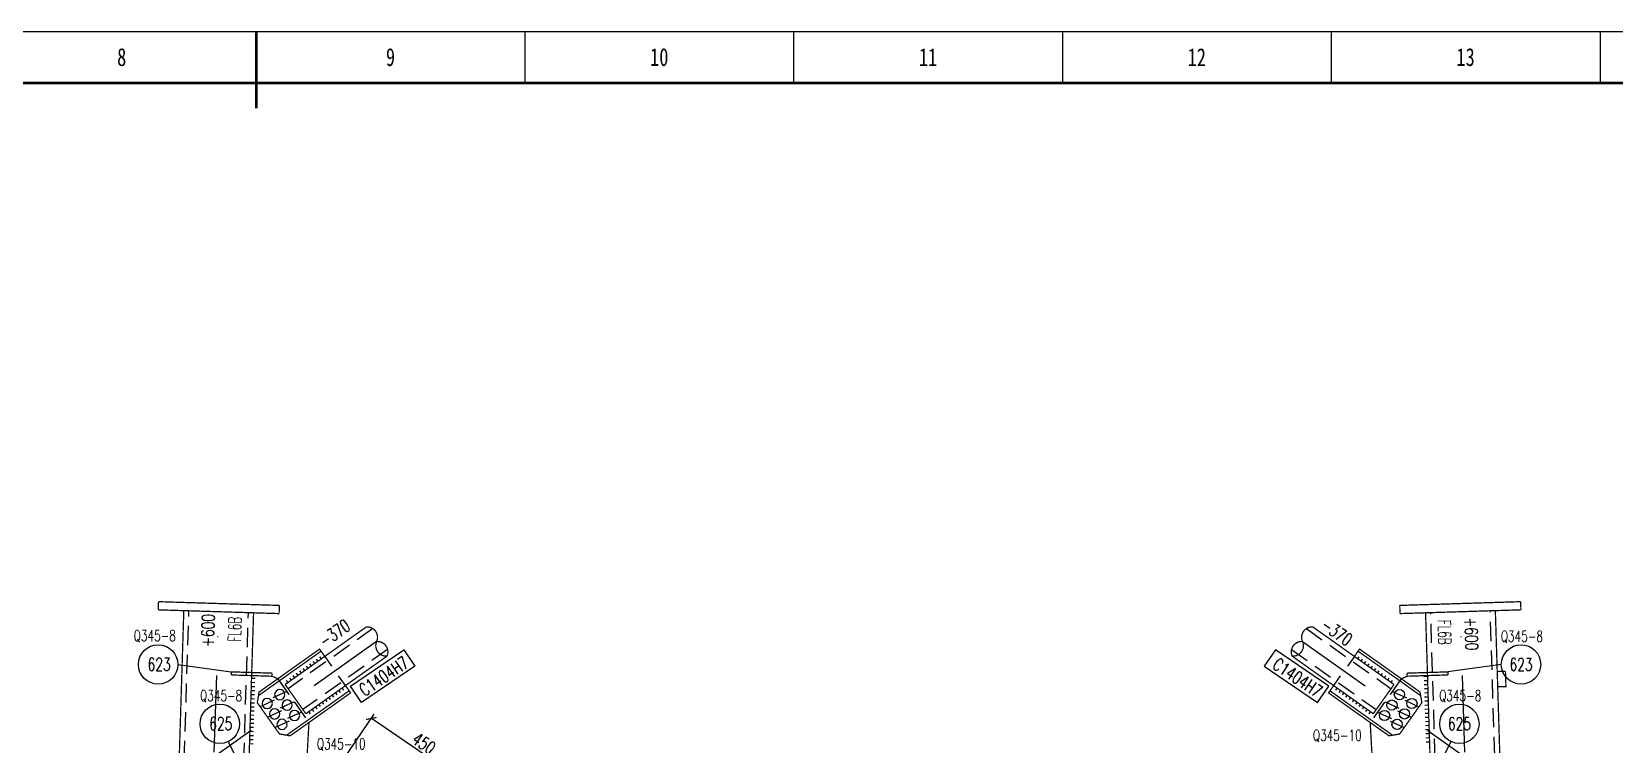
# Model space of a CAD drawing. Extents: x 6045 to 12501, y -14925 to -6998.
# Drawn here: x 6422.1 to 6731.6, y -7137.4 to -6998 of the extents above; entities that cross this region are included whole.
import ezdxf
from ezdxf.enums import TextEntityAlignment as Align

# ---------------------------------------------------------------- set-up
doc = ezdxf.new("R2010")
doc.units = 0
doc.header["$LTSCALE"] = 15
doc.header["$MEASUREMENT"] = 0
doc.linetypes.add('DASHDOTX2', pattern=[2, 1, -0.5, 0, -0.5])
doc.linetypes.add('DASHED2', pattern=[0.375, 0.25, -0.125])
doc.layers.get('0').update_dxf_attribs({"linetype": 'CONTINUOUS'})
doc.layers.get('DEFPOINTS').update_dxf_attribs({"linetype": 'CONTINUOUS'})
for name, color, linetype in [('1', 1, 'DASHED2'), ('2', 3, 'CONTINUOUS'), ('3', 1, 'CONTINUOUS'), ('4', 3, 'DASHDOTX2')]:
    doc.layers.add(name, color=color, linetype=linetype)
doc.styles.add('NCPE_BORDER', font='SIMFANG.TTF', dxfattribs={"width": 0.75, "height": 3.5})
doc.styles.get("Standard").update_dxf_attribs({"font": 'romans.shx', "width": 0.7, "bigfont": 'fs1.shx'})
doc.dimstyles.new('STANDARD$0', dxfattribs={"dimtxt": 2.5, "dimasz": 1.499, "dimexe": 1, "dimexo": 1, "dimgap": 0.5, "dimtad": 1, "dimdec": 0, "dimlfac": 20, "dimzin": 0, "dimdsep": 46, "dimtxsty": 'Standard', "dimblk": 'ARCHTICK', "dimcen": 0.09, "dimclrd": 4, "dimclre": 4, "dimclrt": 6, "dimadec": 0, "dimazin": 0, "dimtfac": 1, "dimtdec": 0, "dimtmove": 2, "dimatfit": 3, "dimldrblk": 'ARCHTICK', "dimfxl": 0, "dimtolj": 1, "dimtzin": 0, "dimarcsym": 0})

# ---------------------------------------------------------------- blocks, each defined once
blk = doc.blocks.new('TKA1')
at = {"color": 3}
for p, q in [((420.5, 594), (420.5, 584)), ((473.0625, 594), (473.0625, 584)), ((525.625, 594), (525.625, 584)), ((578.1875, 594), (578.1875, 584)), ((630.75, 594), (630.75, 584)), ((683.3125, 594), (683.3125, 584))]:
    blk.add_line(p, q, dxfattribs=at)
blk.add_lwpolyline([(0, 0), (0, 594), (841, 594), (841, 0), (0, 0)], dxfattribs=at)
at = {"color": 3, "lineweight": 50}
for points in [[(420.5, 594), (420.5, 579)], [(25, 10), (25, 584), (831, 584), (831, 10), (25, 10)]]:
    blk.add_lwpolyline(points, dxfattribs=at)
at = {"color": 3, "style": 'NCPE_BORDER', "width": 0.75}
for s, p in [('8', (394.21875, 589)), ('9', (446.78125, 589)), ('10', (499.34375, 589)), ('11', (551.90625, 589)), ('12', (604.46875, 589)), ('13', (657.03125, 589))]:
    blk.add_text(s, height=3.5, dxfattribs=at).set_placement(p, align=Align.MIDDLE)
blk = doc.blocks.new('M20X55')
blk.add_line((-0.212, -0.212), (0.212, 0.212))
blk.add_circle((0, 0), 0.2)
blk = doc.blocks.new('fdr')
at = {"const_width": 0.25}
for points in [[(6348.62, -6197.57), (6356.62, -6197.32)], [(6348.62, -6197.57), (6348.64, -6198.17)], [(6356.62, -6197.32), (6356.63, -6197.92)]]:
    blk.add_lwpolyline(points, dxfattribs=at)
blk.add_lwpolyline([(6348.64, -6198.17, 0.25, 0.25, 0), (6356.63, -6197.92, 0.25, 0.25, 0)], format="xyseb")
blk = doc.blocks.new('_ARCHTICK')
at = {"color": 0, "linetype": 'ByBlock', "const_width": 0.15}
blk.add_lwpolyline([(-0.5, -0.5), (0.5, 0.5)], dxfattribs=at)
blk = doc.blocks.new('*D116')
at = {"layer": '3', "color": 4, "lineweight": -2}
for p, q in [((6481.75, -7142.28), (6489.07, -7131.53)), ((6507.11, -7145.02), (6488.51, -7132.36)), ((6500.35, -7154.94), (6507.67, -7144.19))]:
    blk.add_line(p, q, dxfattribs=at)
at = {"layer": 'DEFPOINTS', "color": 0}
for p in [(6488.51, -7132.36), (6481.19, -7143.1), (6499.79, -7155.76)]:
    blk.add_point(p, dxfattribs=at)
at = {"layer": '3', "color": 4, "lineweight": -2, "xscale": 1.499, "yscale": 1.499, "zscale": 1.499}
for p, rotation in [((6488.51, -7132.36), 145.7581000000639), ((6507.11, -7145.02), 325.758100000064)]:
    blk.add_blockref('_ARCHTICK', p, dxfattribs=dict(at, rotation=rotation))
at = {"layer": '3', "color": 6, "insert": (6498.79, -7137.24), "char_height": 2.5, "attachment_point": 5, "rotation": 325.7581}
blk.add_mtext('\\A1;450', dxfattribs=at)
blk = doc.blocks.new('NMH')
at = {"layer": '2', "const_width": 0.25}
for points in [[(4116.93, -5844.57), (4116.84, -5847.56), (4118.45, -5847.61)], [(4118.54, -5844.62), (4116.93, -5844.57)]]:
    blk.add_lwpolyline(points, dxfattribs=at)

msp = doc.modelspace()

# ---------------------------------------------------------------- linework, layer by layer
at = {"color": 3}
for p, q in [((6450.6556339, -7121.7926922), (6461.1115247, -7123.2514635)), ((6709.484523, -7121.7926922), (6699.0286322, -7123.2514635)), ((6460.5056276, -7136.8796794), (6461.8933545, -7139.6923064)), ((6699.6345293, -7136.8796794), (6698.2468024, -7139.6923064))]:
    msp.add_line(p, q, dxfattribs=at)
for p, q in [((6476.7830845, -7122.0753144), (6476.4933683, -7121.6678739)), ((6477.4351553, -7121.6124703), (6477.146082, -7121.2047353)), ((6478.087869, -7121.1493318), (6477.798327, -7120.7414225)), ((6478.740114, -7120.686019), (6478.4503979, -7120.2785785)), ((6681.4020756, -7120.686019), (6681.6917917, -7120.2785785)), ((6682.0543206, -7121.1493318), (6682.3438626, -7120.7414225)), ((6682.7070343, -7121.6124703), (6682.9961076, -7121.2047353)), ((6683.3591051, -7122.0753144), (6683.6488213, -7121.6678739)), ((6465.0768516, -7124.474918), (6465.7765148, -7124.4966303)), ((6472.2167804, -7125.3172179), (6471.9272384, -7124.9093087)), ((6472.8690254, -7124.8539052), (6472.579778, -7124.4466388)), ((6473.5215649, -7124.3912353), (6473.232023, -7123.983326)), ((6474.1738099, -7123.9279225), (6473.884268, -7123.5200133)), ((6474.8260549, -7123.4646098), (6474.5368075, -7123.0573434)), ((6475.4781258, -7123.0017657), (6475.1890525, -7122.5940307)), ((6476.1308395, -7122.5386272), (6475.8412975, -7122.1307179)), ((6684.0113501, -7122.5386272), (6684.3008921, -7122.1307179)), ((6684.6640638, -7123.0017657), (6684.9531371, -7122.5940307)), ((6685.3161347, -7123.4646098), (6685.6053821, -7123.0573434)), ((6685.9683797, -7123.9279225), (6686.2579216, -7123.5200133)), ((6686.6206247, -7124.3912353), (6686.9101667, -7123.983326)), ((6687.2731642, -7124.8539052), (6687.5624117, -7124.4466388)), ((6687.9254092, -7125.3172179), (6688.2149512, -7124.9093087)), ((6695.0559197, -7124.1715562), (6694.356256, -7124.1932533)), ((6464.9775953, -7127.6733783), (6465.6772584, -7127.6950906)), ((6465.0024093, -7126.8737632), (6465.7020725, -7126.8954755)), ((6465.0272234, -7126.0741481), (6465.7268866, -7126.0958605)), ((6465.0520375, -7125.2745331), (6465.7517007, -7125.2962454)), ((6480.8350253, -7127.7832982), (6481.1245672, -7128.1912075)), ((6481.4877389, -7127.3201597), (6481.7768122, -7127.7278947)), ((6482.1398098, -7126.8573156), (6482.4295259, -7127.2647562)), ((6482.7920548, -7126.3940028), (6483.0815968, -7126.8019121)), ((6677.3501348, -7126.3940028), (6677.0605929, -7126.8019121)), ((6678.0023798, -7126.8573156), (6677.7126637, -7127.2647562)), ((6678.6544507, -7127.3201597), (6678.3653774, -7127.7278947)), ((6679.3071644, -7127.7832982), (6679.0176224, -7128.1912075)), ((6695.0807163, -7124.9711719), (6694.3810527, -7124.9928689)), ((6695.105513, -7125.7707875), (6694.4058493, -7125.7924845)), ((6695.1303097, -7126.5704031), (6694.430646, -7126.5921002)), ((6695.1551063, -7127.3700187), (6694.4554427, -7127.3917158)), ((6464.8783389, -7130.8718386), (6465.5780021, -7130.8935509)), ((6464.903153, -7130.0722235), (6465.6028162, -7130.0939358)), ((6464.9279671, -7129.2726084), (6465.6276303, -7129.2943207)), ((6464.9527812, -7128.4729933), (6465.6524444, -7128.4947057)), ((6476.2687212, -7131.0252017), (6476.5584373, -7131.4326423)), ((6476.9214349, -7130.5620632), (6477.2105081, -7130.9697982)), ((6477.5736799, -7130.0987504), (6477.8632218, -7130.5066596)), ((6478.2257507, -7129.6359063), (6478.5154668, -7130.0433469)), ((6478.8784644, -7129.1727678), (6479.1675377, -7129.5805028)), ((6479.5307094, -7128.709455), (6479.8202514, -7129.1173643)), ((6480.1827802, -7128.246611), (6480.4724964, -7128.6540515)), ((6679.9594094, -7128.246611), (6679.6696932, -7128.6540515)), ((6680.6114802, -7128.709455), (6680.3219382, -7129.1173643)), ((6681.2637252, -7129.1727678), (6680.9746519, -7129.5805028)), ((6681.9164389, -7129.6359063), (6681.6267228, -7130.0433469)), ((6682.5685097, -7130.0987504), (6682.2789678, -7130.5066596)), ((6683.2207547, -7130.5620632), (6682.9316815, -7130.9697982)), ((6683.8734684, -7131.0252017), (6683.5837523, -7131.4326423)), ((6695.179903, -7128.1696343), (6694.4802393, -7128.1913314)), ((6695.2046997, -7128.9692499), (6694.505036, -7128.990947)), ((6695.2294963, -7129.7688655), (6694.5298327, -7129.7905626)), ((6695.254293, -7130.5684811), (6694.5546293, -7130.5901782)), ((6464.7790826, -7134.0702988), (6465.4787458, -7134.0920112)), ((6464.8038967, -7133.2706838), (6465.5035599, -7133.2923961)), ((6464.8287108, -7132.4710687), (6465.528374, -7132.492781)), ((6464.8535249, -7131.6714536), (6465.553188, -7131.693166)), ((6695.2790897, -7131.3680967), (6694.579426, -7131.3897938)), ((6695.3038863, -7132.1677124), (6694.6042227, -7132.1894094)), ((6695.328683, -7132.967328), (6694.6290193, -7132.989025)), ((6695.3534797, -7133.7669436), (6694.653816, -7133.7886407)), ((6464.6798263, -7137.2687591), (6465.3794895, -7137.2904714)), ((6464.7046404, -7136.4691441), (6465.4043036, -7136.4908564)), ((6464.7294545, -7135.669529), (6465.4291176, -7135.6912413)), ((6464.7542685, -7134.8699139), (6465.4539317, -7134.8916262)), ((6695.3782763, -7134.5665592), (6694.6786127, -7134.5882563)), ((6695.403073, -7135.3661748), (6694.7034093, -7135.3878719)), ((6695.4278696, -7136.1657904), (6694.728206, -7136.1874875)), ((6695.4526663, -7136.965406), (6694.7530027, -7136.9871031))]:
    msp.add_line(p, q)
at = {"const_width": 0.25}
for points in [[(6446.8322465, -7111.1118147), (6446.8818405, -7109.5125625)], [(6446.8818349, -7109.5125624), (6470.5205322, -7110.2454512)], [(6713.2603547, -7109.5125624), (6689.6216574, -7110.2454512)], [(6713.3099424, -7111.1117937), (6713.2603491, -7109.5125625)], [(6440.113511, -7489.060196), (6451.8291627, -7111.266738)], [(6465.4726627, -7111.689738), (6453.757011, -7489.483196)], [(6470.5205378, -7110.2454514), (6470.4709438, -7111.8447036)], [(6689.6216518, -7110.2454514), (6689.6712451, -7111.8446826)], [(6694.6688493, -7111.689738), (6706.3597044, -7488.6835804)], [(6720.0032044, -7488.2605804), (6708.3123493, -7111.266738)], [(6487.5174872, -7114.4545861), (6471.6459317, -7125.7222241)], [(6672.6247025, -7114.4545861), (6688.4962579, -7125.7222241)], [(6479.3923777, -7120.2230866), (6478.3793222, -7118.7960645), (6466.5558269, -7127.1898966), (6466.2010734, -7129.2813128), (6470.5426781, -7135.3968778), (6472.6341238, -7135.7516956), (6484.4576017, -7127.3579104), (6483.4445288, -7125.9309352)], [(6680.7498119, -7120.2230866), (6681.7628674, -7118.7960645), (6693.5863627, -7127.1898966), (6693.9411162, -7129.2813128), (6689.5995115, -7135.3968778), (6687.5080658, -7135.7516956), (6675.6845879, -7127.3579104), (6676.6976609, -7125.9309352)], [(6478.6687758, -7119.2037809), (6466.4375816, -7127.8870197)], [(6475.6983411, -7131.430382), (6491.5698769, -7120.1627581)], [(6684.4438485, -7131.430382), (6668.5723127, -7120.1627581)], [(6681.4734138, -7119.2037809), (6693.704608, -7127.8870197)], [(6469.0904384, -7124.0991419), (6470.2252813, -7124.5848476)], [(6691.0517512, -7124.0991419), (6689.9169083, -7124.5848476)], [(6471.6459405, -7125.7222365), (6475.69835, -7131.4303945)], [(6484.1681949, -7126.9502115), (6471.9369538, -7135.6334328)], [(6675.9739947, -7126.9502115), (6688.2052358, -7135.6334328)], [(6688.4962491, -7125.7222365), (6684.4438396, -7131.4303945)], [(6476.3035875, -7133.1466508), (6475.605672, -7145.6529072)], [(6683.8386021, -7133.1466508), (6684.5365176, -7145.6529072)]]:
    msp.add_lwpolyline(points, dxfattribs=at)
for points in [[(6446.8315752, -7111.1117939, 0.25, 0.25, 0), (6470.4702724, -7111.8446828, 0.25, 0.25, 0)], [(6713.3099369, -7111.1117939, 0.25, 0.25, 0), (6689.6712396, -7111.8446828, 0.25, 0.25, 0)]]:
    msp.add_lwpolyline(points, format="xyseb")
for points in [[(6489.543682, -7117.3086721, -0.5654542553), (6491.5698769, -7120.1627581, -0.5654542553), (6489.543682, -7117.3086721, 0.5654542553), (6487.5174872, -7114.4545861)], [(6670.5985076, -7117.3086721, 0.5654542553), (6668.5723127, -7120.1627581, 0.5654542553), (6670.5985076, -7117.3086721, -0.5654542553), (6672.6247025, -7114.4545861)]]:
    msp.add_lwpolyline(points, format="xyb", dxfattribs=at)
for points in [[(6497.0184705, -7122.1473217), (6486.5899408, -7129.2457548), (6484.4218118, -7126.0604887), (6494.8503415, -7118.9620556)], [(6663.1230415, -7122.1473217), (6673.5515712, -7129.2457548), (6675.7197003, -7126.0604887), (6665.2911705, -7118.9620556)]]:
    msp.add_lwpolyline(points, close=True)
for centre in [(6446.8056339, -7121.7926922), (6713.334523, -7121.7926922), (6458.8609013, -7133.3986773), (6701.2792556, -7133.3986773)]:
    msp.add_circle(centre, 3.85)
at = {"layer": '1'}
for p, q in [((6441.1130114, -7489.0911843), (6452.828663, -7111.2977263)), ((6452.7576095, -7489.4522108), (6464.4732622, -7111.6587528)), ((6707.3591059, -7488.6525952), (6695.6682498, -7111.6587528)), ((6719.003704, -7488.2915687), (6707.312849, -7111.2977263)), ((6488.7873062, -7114.7800195), (6472.2250841, -7126.5380088)), ((6671.3548834, -7114.7800195), (6687.9171055, -7126.5380088)), ((6491.6814942, -7118.856944), (6475.119369, -7130.6148514)), ((6479.3921848, -7120.223175), (6480.729412, -7122.1064471)), ((6668.4606954, -7118.856944), (6685.0228206, -7130.6148514)), ((6680.7500048, -7120.223175), (6679.4127776, -7122.1064471)), ((6470.2252813, -7124.5848476), (6476.3035875, -7133.1466508)), ((6483.4447685, -7125.9308643), (6482.1070726, -7124.0474179)), ((6676.6974211, -7125.9308643), (6678.035117, -7124.0474179)), ((6689.9169083, -7124.5848476), (6683.8386021, -7133.1466508))]:
    msp.add_line(p, q, dxfattribs=at)
at = {"layer": '4'}
for p, q in [((6445.670756, -7530.0520068), (6458.7007609, -7109.8789937)), ((6714.470756, -7530.0520068), (6701.4407518, -7109.8790147)), ((6489.5437005, -7117.3086297), (6457.7715538, -7139.8645886)), ((6670.5984891, -7117.3086297), (6702.3706358, -7139.8645886))]:
    msp.add_line(p, q, dxfattribs=at)

# ---------------------------------------------------------------- block references
for name, p in [('TKA1', (6045.4681602, -7592.0093133)), ('fdr', (342.4134098, -925.926877))]:
    msp.add_blockref(name, p)
at = {"xscale": -1}
msp.add_blockref('fdr', (12817.7287798, -925.926877), dxfattribs=at)
at = {"color": 3, "xscale": -1}
msp.add_blockref('NMH', (10827.2232073, -1278.5572121), dxfattribs=at)
at = {"layer": '2', "yscale": 5, "zscale": 5}
for p, xscale, rotation in [((6470.5942045, -7127.6954597), -5.000000000000031, 69.61388952752118), ((6689.5479851, -7127.6954597), 5.000000000000031, 290.3861104724788), ((6468.1480348, -7129.4321225), -5.000000000000031, 69.61388952752118), ((6469.5950233, -7131.4707682), -5.000000000000031, 69.61388952752118), ((6472.0416618, -7129.7342796), -5.000000000000031, 69.61388952752118), ((6473.4887406, -7131.7726236), -5.000000000000031, 69.61388952752118), ((6686.653449, -7131.7726236), 5.000000000000031, 290.3861104724788), ((6688.0998503, -7129.7342796), 5.000000000000031, 290.3861104724788), ((6690.5464887, -7131.4707682), 5.000000000000031, 290.3861104724788), ((6691.9941548, -7129.4321225), 5.000000000000031, 290.3861104724788), ((6471.0421022, -7133.5091122), -5.000000000000031, 69.61388952752118), ((6689.1000874, -7133.5091122), 5.000000000000031, 290.3861104724788)]:
    msp.add_blockref('M20X55', p, dxfattribs=dict(at, xscale=xscale, rotation=rotation))

# ---------------------------------------------------------------- texts
for s, height, rotation, width, p in [('+600', 2.5, 88.2238, 0.7, (6457.7865973, -7115.1866604)), ('Q345-8', 2.15, 360, 0.7, (6446.1553106, -7117.2281644)), ('FL6B', 2.5, 88.226242731, 0.6, (6463.0235891, -7114.9438083)), ('-370', 2.5, 35.371989528, 0.7, (6482.0252308, -7116.6898692)), ('-370', 2.5, 324.628010472, 0.7, (6676.5910427, -7116.4705018)), ('FL6B', 2.5, 271.773757269, 0.6, (6697.1356104, -7115.5149631)), ('+600', 2.5, 271.7762, 0.7, (6702.376256, -7115.8530068)), ('C1404H7', 2.5, 34.242115805, 0.7, (6491.6284766, -7125.131306)), ('C1404H7', 2.5, 325.757884195, 0.7, (6668.926369, -7125.4126516)), ('Q345-8', 2.15, 360, 0.7, (6459.1298035, -7128.9608366))]:
    msp.add_text(s, height=height, rotation=rotation, dxfattribs=dict(width=width)).set_placement(p, align=Align.CENTER)
at = {"width": 0.7}
for s, p in [('Q345-8', (6713.4956209, -7117.3548515)), ('Q345-8', (6701.4403534, -7128.9608366)), ('Q345-10', (6482.6112201, -7138.4081285)), ('Q345-10', (6677.3958821, -7136.7249279))]:
    msp.add_text(s, height=2.15, dxfattribs=at).set_placement(p, align=Align.CENTER)
for s, p in [('623', (6446.9998759, -7121.7769609)), ('625', (6459.0551434, -7133.382946))]:
    msp.add_text(s, height=2.5, rotation=360, dxfattribs=at).set_placement(p, align=Align.MIDDLE_CENTER)
for s, p in [('623', (6713.334523, -7121.7926922)), ('625', (6701.2792556, -7133.3986773))]:
    msp.add_text(s, height=2.5, dxfattribs=at).set_placement(p, align=Align.MIDDLE_CENTER)

# ---------------------------------------------------------------- dimensions: what is measured, and where the dimension line sits
at = {"layer": '3'}
dim = msp.add_linear_dim(base=(6488.5058232, -7132.356973), p1=(6499.7908172, -7155.7642638), p2=(6481.1908172, -7143.1037638), angle=325.7581, text='450', dimstyle='STANDARD$0', dxfattribs=at)
dim.commit()
dim.dimension.update_dxf_attribs({"geometry": '*D116', "text_midpoint": (6498.7905411, -7137.2405316)})

doc.saveas('drawing.dxf')
